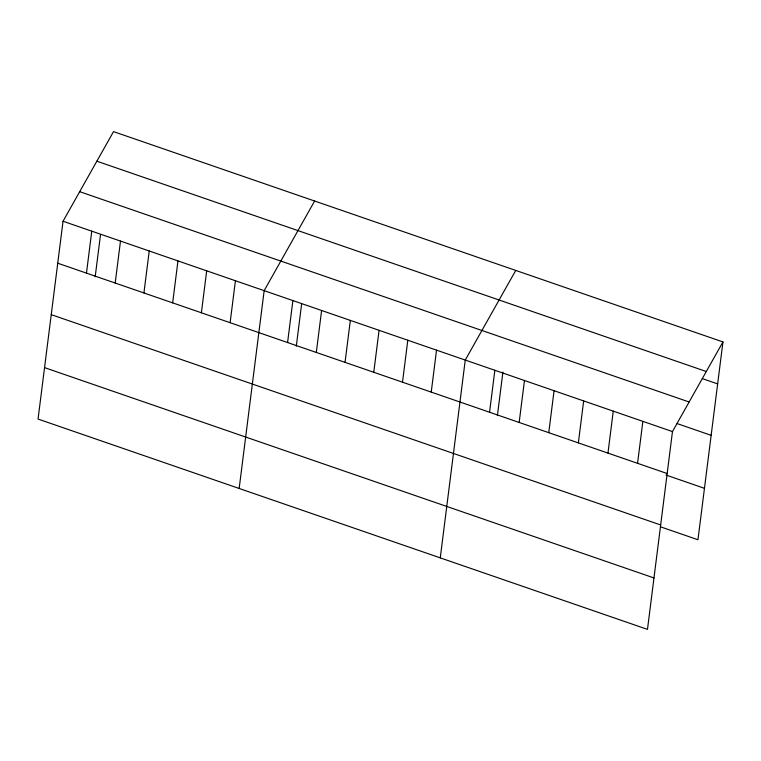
<?xml version="1.0" encoding="UTF-8"?>
<svg xmlns="http://www.w3.org/2000/svg" width="761" height="761" viewBox="0 0 761 761"><rect width="100%" height="100%" fill="white"/><g stroke="black" fill="none" stroke-linecap="round" stroke-linejoin="round"><path stroke-width="1.14" d="M63.039 221.251L38.05 419.064L647.478 629.385L672.467 431.573L722.95 341.936L113.522 131.615L63.039 221.251L672.467 431.573M86.469 273.132L91.767 231.163M95.182 276.823L100.538 234.436M115.196 283.044L120.495 241.085M143.924 292.956L149.232 250.997M172.661 302.878L177.96 260.909M201.389 312.79L206.688 270.83M230.117 322.702L235.415 280.742M239.163 488.467L264.153 290.654L314.635 201.028M287.582 342.536L292.88 300.576M296.295 346.226L301.651 303.839M316.31 352.448L321.608 310.488M345.037 362.369L350.336 320.4M373.765 372.281L379.073 330.322M402.502 382.193L407.801 340.234M431.23 392.105L436.529 350.146M440.267 557.87L465.256 360.058L515.749 270.431M489.561 412.243L494.859 370.274M497.399 415.63L502.907 372.062M519.164 422.46L524.462 380.49M548.757 432.667L554.065 390.707M578.36 442.883L583.658 400.923M607.963 453.099L613.261 411.14M637.566 463.316L642.864 421.356M722.95 341.936L697.961 539.749L660.681 526.888M96.866 161.199L706.294 371.52M702.298 378.607L717.652 383.896M79.696 191.677L689.124 401.989M677.166 423.601L711.155 435.33M57.741 263.211L667.159 473.532M666.084 475.073L704.458 488.315M51.244 314.645L660.662 524.966M44.547 367.63L653.975 577.951"/></g></svg>
